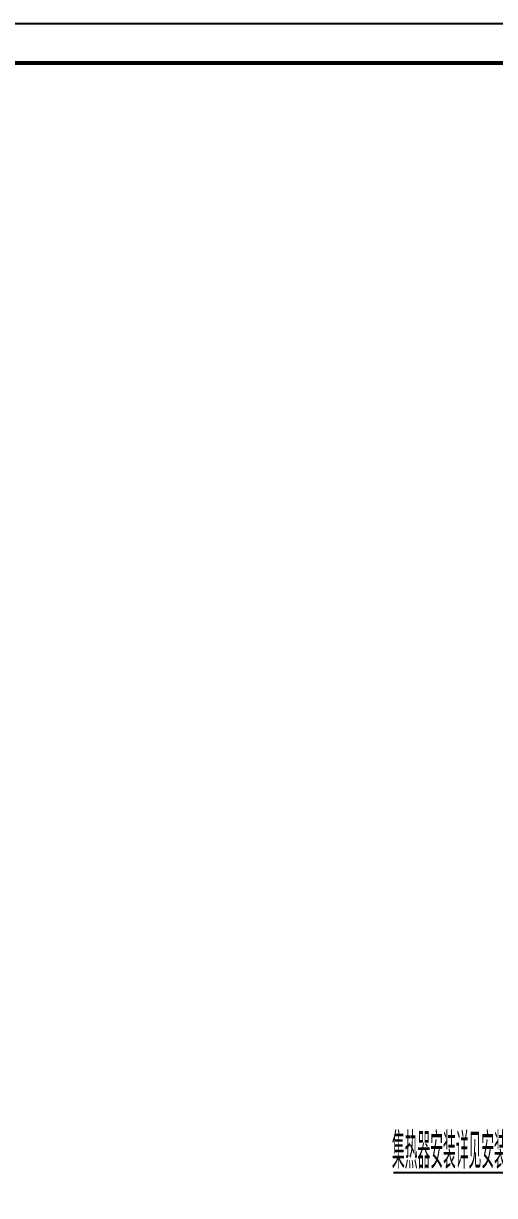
# Model space of a CAD drawing. Extents: x 27938 to 1507990, y 110129 to 923079.
# Drawn here: x 529033 to 540901, y 440114 to 469657 of the extents above; entities that cross this region are included whole.
import ezdxf

# ---------------------------------------------------------------- set-up
doc = ezdxf.new("R2010")
doc.units = 0
doc.header["$LTSCALE"] = 1000
doc.header["$MEASUREMENT"] = 0
for name, color, linetype in [('AXIS', 3, 'Continuous'), ('TWT_TEXT', 7, 'Continuous'), ('图框', 140, 'Continuous')]:
    doc.layers.add(name, color=color, linetype=linetype)
doc.layers.add('yichutu', color=7, linetype='Continuous', true_color=0xffffff, plot=False)
doc.styles.add('_TCH_DIM_T3', font='SIMPLEX.shx', dxfattribs={"width": 0.494118, "bigfont": 'GBCBIG.shx'})

# ---------------------------------------------------------------- blocks, each defined once
blk = doc.blocks.new('TK')
at = {"layer": '图框'}
blk.add_lwpolyline([(465375, 548714), (549475, 548714), (549475, 489314), (465375, 489314)], close=True, dxfattribs=at)
blk.add_lwpolyline([(465375, 548714), (549475, 548714), (549475, 489314), (465375, 489314)], close=True, dxfattribs=at)
at = {"layer": '图框', "const_width": 100}
blk.add_lwpolyline([(548475, 490314), (548475, 547714), (467875, 547714), (467875, 490314)], close=True, dxfattribs=at)
blk = doc.blocks.new('yct-841-594-84100-59399.9999999999-100-1000.0')
at = {"layer": 'yichutu', "color": 7, "true_color": 0xffffff}
blk.add_lwpolyline([(0, 0), (0, 59400), (84100, 59400), (84100, 0)], close=True, dxfattribs=at)

msp = doc.modelspace()

# ---------------------------------------------------------------- linework, layer by layer
at = {"layer": 'AXIS', "color": 0, "lineweight": -3}
msp.add_line((538354.3, 440698.9), (544100.2, 440698.9), dxfattribs=at)

# ---------------------------------------------------------------- block references
msp.add_blockref('TK', (26661.9, -79056.7))
at = {"layer": 'yichutu'}
msp.add_blockref('yct-841-594-84100-59399.9999999999-100-1000.0', (492036.9, 410257), dxfattribs=at)

# ---------------------------------------------------------------- texts
at = {"layer": 'TWT_TEXT', "color": 0, "style": '_TCH_DIM_T3', "width": 0.494118}
msp.add_text('集热器安装详见安装示意图，以建施为准', height=903.442, dxfattribs=at).set_placement((538317.4, 440789.6))

doc.saveas('drawing.dxf')
